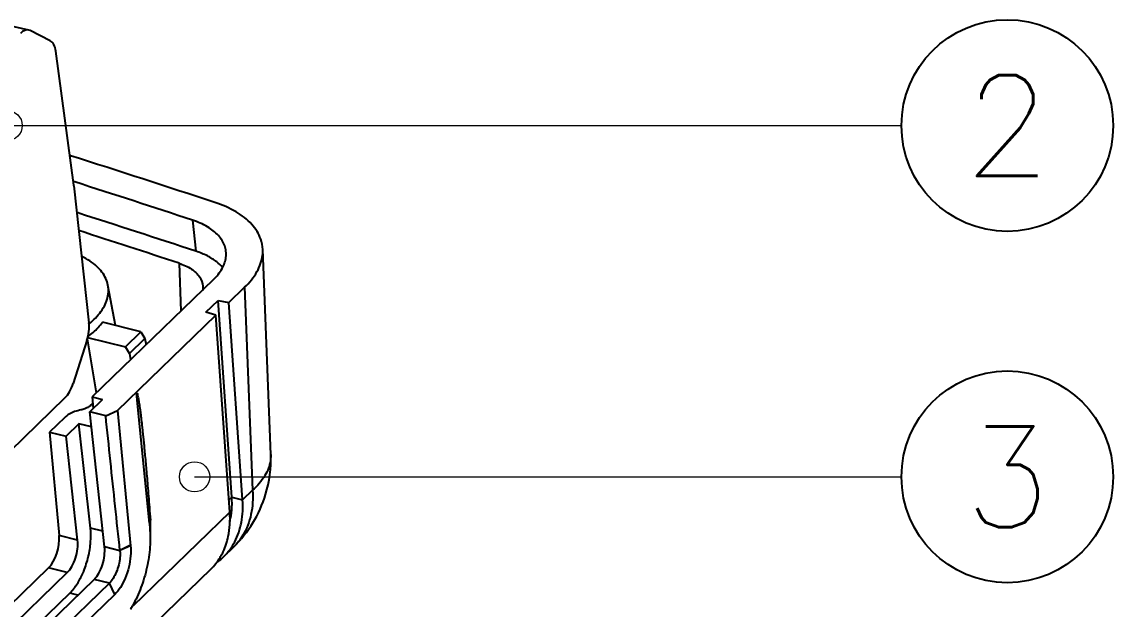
# Model space of a CAD drawing. Header units: millimetres. Extents: x 3559 to 4719, y 1270 to 1649.
# Drawn here: x 4502.55 to 4540.44, y 1339.8 to 1360.2 of the extents above; entities that cross this region are included whole.
import ezdxf
from ezdxf.enums import TextEntityAlignment as Align

# ---------------------------------------------------------------- set-up
doc = ezdxf.new("R2010")
doc.units = ezdxf.units.MM
doc.layers.get('0').update_dxf_attribs({"linetype": 'CONTINUOUS'})
doc.styles.add('longtou', font='romand.shx', dxfattribs={"width": 0.800000011920929, "bigfont": 'fangsong.shx'})
doc.styles.add('TXT', font='txt.shx', dxfattribs={"bigfont": 'gbcbig.shx'})
doc.dimstyles.new('YanXiu', dxfattribs={"dimtxt": 2.5, "dimasz": 2.2, "dimexe": 1, "dimexo": 0, "dimgap": 0.66, "dimtad": 0, "dimzin": 0, "dimdsep": 46, "dimtxsty": 'longtou', "dimblk": 'CLOSEDBLANK', "dimcen": 0, "dimclrd": 3, "dimclre": 3, "dimclrt": 7, "dimadec": 0, "dimazin": 0, "dimtfac": 1, "dimtdec": 4, "dimtofl": 0, "dimtmove": 0, "dimatfit": 3, "dimldrblk": 'CLOSEDBLANK', "dimfxl": 0, "dimtolj": 1, "dimtzin": 0, "dimlwd": 0, "dimlwe": 0, "dimarcsym": 0})

# ---------------------------------------------------------------- blocks, each defined once
blk = doc.blocks.new('_ClosedBlank')
at = {"color": 0, "linetype": 'ByBlock', "lineweight": -2}
for p, q in [((-1, 0.1666666666666667), (0, 0)), ((-1, 0.1666666666666667), (-1, -0.1666666666666667)), ((0, 0), (-1, -0.1666666666666667))]:
    blk.add_line(p, q, dxfattribs=at)
blk = doc.blocks.new('*U86')
at = {"color": 7, "linetype": 'Continuous'}
for p, q in [((80.34525003199997, 105.4897288968186), (79.32710517420037, 105.7211236193186)), ((80.4017027173004, 105.4692559417185), (80.34483200290015, 105.4897086733185)), ((81.22148961220046, 105.0523359738186), (80.4017027173004, 105.4692559417185)), ((82.18359191730087, 99.15202950591856), (81.44869958570052, 104.6213446109186)), ((82.2261789378008, 99.2855669003186), (82.17741839680093, 99.30124236391862)), ((82.18715563800015, 99.12283038781857), (82.80153877540033, 93.5369428633187)), ((87.03753350530042, 97.7214334395187), (87.17497733439995, 96.45379115131868)), ((90.22738657420086, 88.15645838701857), (89.90296233270055, 96.52347130061867)), ((86.48322883319997, 95.9649905956187), (86.55861496360012, 94.01267509641866)), ((87.88710500780053, 95.29775328721871), (82.93071393460013, 90.5032767912187)), ((83.88478855590074, 93.42254904461856), (83.58022716970027, 95.06287543981853)), ((88.51404380409986, 94.35583690971862), (89.16301193190066, 94.98360465221867)), ((89.16301193190066, 94.98360465221867), (89.4845860155001, 86.69007958361863)), ((87.5814062008003, 93.96932024921853), (88.0765188990008, 94.44825868641851)), ((88.0765188990008, 94.44825868641851), (88.51404380409986, 94.35583690971862)), ((88.63874811290043, 86.41059326231857), (88.0765188990008, 94.44825868641851)), ((89.07778422790034, 86.29656713061854), (88.51404380409986, 94.35583690971862)), ((83.96298836110054, 89.95345460531871), (87.99154827550046, 93.85041018001857)), ((87.99154827550046, 93.85041018001857), (87.5814062008003, 93.96932024921853)), ((88.55528869930095, 85.7911404009185), (87.99154827550046, 93.85041018001857)), ((84.92144707490024, 93.16409971991857), (83.3570593678005, 93.55411720301868)), ((84.2898926912003, 92.55317685211867), (84.92144707490024, 93.16409971991857)), ((84.92144707490024, 93.16409971991857), (85.09158103000027, 92.89147056751858)), ((82.71640834020036, 92.80381457741873), (82.1607753099006, 91.05640667871853)), ((82.73575270830042, 92.88140652921857), (83.10259762520036, 90.6695454133187)), ((82.74965598910057, 92.9371732484185), (84.2898926912003, 92.55317685211867)), ((84.45742078980038, 92.2780269708187), (85.09158103000027, 92.89147056751858)), ((85.09158103000027, 92.89147056751858), (85.13705897150066, 92.63754530731853)), ((84.45742078980038, 92.2780269708187), (84.2898926912003, 92.55317685211867)), ((84.45742078980038, 92.2780269708187), (84.5001528083003, 92.02144549101854)), ((82.93071393460013, 90.5032767912187), (83.35687082090044, 90.39703162231854)), ((82.93071393460013, 90.5032767912187), (82.97491665050075, 90.02755506861854)), ((84.72595122190069, 90.6914931196186), (84.7785363847006, 90.64973599451855)), ((84.72595122190069, 90.6914931196186), (84.77152854740052, 90.24233195481861)), ((81.8238857608003, 90.46232615271856), (46.85892227800014, 56.63959240831855)), ((82.83429570160024, 89.89152790201865), (83.35687082090044, 90.39703162231854)), ((82.87313270430059, 90.15527082481867), (82.95563427690013, 90.23507724941851)), ((84.77152854740052, 90.24233195481861), (84.93652795280013, 88.61627504261855)), ((81.81879397000012, 89.66881634791866), (81.19612503770077, 89.06648866301862)), ((83.4872250340004, 89.72874609681867), (82.83429570160024, 89.89152790201865)), ((83.44037718470008, 84.38111788401852), (82.83429570160024, 89.89152790201865)), ((83.4872250340004, 89.72874609681867), (83.96298836110054, 89.95345460531871)), ((83.96298836110054, 89.95345460531871), (84.50091971290021, 84.42599774221867)), ((82.39590438240066, 89.40315860491864), (81.87332926310046, 88.89765488451872)), ((82.90188530019987, 89.27701250751852), (82.39590438240066, 89.40315860491864)), ((82.86411840020082, 85.14622074171871), (82.39590438240066, 89.40315860491864)), ((81.19612503770077, 89.06648866301862), (81.87332926310046, 88.89765488451872)), ((81.19612503770077, 89.06648866301862), (81.58857919640013, 84.84278962131862)), ((82.33992031839989, 84.65547277391852), (81.87332926310046, 88.89765488451872)), ((84.93652795280013, 88.61627504261855), (85.25571263019992, 85.47073370271869)), ((89.4845860155001, 86.69007958361863), (89.07778422790034, 86.29656713061854)), ((88.51999381190035, 86.29571840751873), (88.63874811290043, 86.41059326231857)), ((88.63874811290043, 86.41059326231857), (89.07778422790034, 86.29656713061854)), ((88.55528869930095, 85.7911404009185), (84.59983499490045, 81.96490281451861)), ((83.3700993179009, 85.02007464431858), (82.86411840020082, 85.14622074171871)), ((85.25571263019992, 85.47073370271869), (85.2741246678006, 85.2892844369187)), ((85.2741246678006, 85.2892844369187), (85.28813579820053, 85.1512057846187)), ((82.33992031839989, 84.65547277391852), (81.58857919640013, 84.84278962131862)), ((84.06946547300049, 84.22427988931872), (83.44037718470008, 84.38111788401852)), ((84.50091971290021, 84.42599774221867), (84.06902483630074, 84.22826554841868)), ((88.70748563750021, 84.36903582591867), (88.30068384469996, 83.97552336791864)), ((87.77818831610057, 83.47009663831864), (42.58232509370009, 39.75068452221853)), ((47.36898169860069, 50.83962020071863), (81.15197699530017, 83.51899810361851)), ((81.9178360486003, 83.32806179101863), (81.15197699530017, 83.51899810361851)), ((47.47680629320075, 50.01214599201853), (81.9178360486003, 83.32806179101863)), ((47.6440288015001, 48.83504349231862), (83.01829291490048, 83.05370690101859)), ((83.63645666259981, 82.89959250351853), (83.01829291490048, 83.05370690101859)), ((47.58507845280019, 49.18144014451855), (82.01994986059981, 82.49139877581865)), ((83.63645666259981, 82.89959250351853), (48.22580077720067, 48.64572616321857)), ((82.35153562699998, 82.4087311317187), (82.01994986059981, 82.49139877581865)), ((83.8569187642006, 82.43763602991862), (83.63645666259981, 82.89959250351853)), ((83.8569187642006, 82.43763602991862), (48.44626287880055, 48.18376968961866))]:
    blk.add_line(p, q, dxfattribs=at)
for centre, radius, start, end in [((-156.2844411640999, -644.6118945010813), 782.1658370509, 71.80488978268231, 72.25909222327574), ((-156.3144795189992, -642.6597589959814), 779.3487745268, 71.80509390691542, 72.17703536378636), ((-156.1818477081997, -643.9420917483814), 779.3642330192, 71.80509506030647, 72.1803764165758), ((-156.2482125225997, -642.7152094540813), 777.5390604774001, 71.80939786147765, 72.12638217259808), ((85.23155189380032, 87.96274991211862), 4.9995886958, 343.186605991497, 2.220474013099077), ((85.23266968260032, 87.96193369411867), 4.9982710635, 314.0393974246795, 343.1918560832021), ((85.87968632330012, 86.09750953331854), 2.7635035531, 345.2644844840043, 349.6335469349007), ((85.71547965350055, 86.12764276491862), 2.9304521493, 349.6317190624953, 353.3118750058077), ((80.66614603110065, 85.15255997851864), 4.6572603093, 359.941197054397, 3.987968699402511), ((80.08646825600044, 85.14941790361854), 5.2369358877, 358.1147935368965, 359.9820824708986), ((79.69670410350045, 85.1620547959185), 5.6269047984, 356.3366271563021, 358.1167492526055), ((86.08868056820029, 85.20974790431865), 2.424730614, 314.1732111922977, 328.745297331893), ((86.68052204530068, 85.64916790141865), 2.3293691698, 306.3880106705191, 314.0697492665874), ((86.07000664860061, 85.22137773371855), 2.4467284479, 328.7393693930002, 330.4232246549749), ((85.9922459993004, 85.26467097621867), 2.5357256914, 330.4397172942, 334.7820803122836), ((80.69947707680058, 84.15863037691861), 4.4586636622, 328.600064134177, 330.7071525964769)]:
    blk.add_arc(centre, radius, start, end, dxfattribs=at)
for centre, major_axis, ratio, start_param, end_param in [((80.10832415700042, 104.5180743705187), (0.2418870957, 0.9704740243000001), 0.4886897708, 0.0112545718, 0.6645451565), ((80.92800032110063, 104.1012107171186), (0.2420318217000001, 0.9704094137), 0.4887168203, -0.8884754999, -0.1119286003), ((81.66287820060006, 98.63200317031851), (0.2420116589000001, 0.9703330953000006), 0.488781531, -0.9234431272, -0.8885418590999999), ((82.27724925570055, 93.04622549651867), (0.2419631111, 0.9702974631), 0.4888392501, -1.7001037665, -0.9235568668999998), ((81.7216912761005, 91.29905362461864), (0.2418206645, 0.9703658614), 0.4888080528, -2.4769714112, -1.7004245115), ((81.0646389880003, 84.35197736321857), (0.2569976355, 0.9665085301999999), 0.4792815046, -2.4694510211, -0.9161079868)]:
    blk.add_ellipse(centre, major_axis=major_axis, ratio=ratio, start_param=start_param, end_param=end_param, dxfattribs=at)
for points, start_tangent, end_tangent in [([(89.90204243230073, 96.52343882331866), (89.82107985380026, 96.95108973531865), (89.45657106150065, 97.54801420921854), (88.81153744709991, 98.06173699691863), (87.94984817340082, 98.44463670041864)], (-0.04172731678011915, 0.9991290362282199), (-0.949995615482272, 0.3122632392140637)), ([(88.40081792780074, 96.43832863821854), (88.39961501640028, 96.4496398455185), (88.34793107210044, 96.67495033251862), (88.09214284660084, 97.09396041811851), (87.64617984059987, 97.45015044411866), (87.03753350609986, 97.72143344011852)], (-0.1001189233001334, 0.994975477686371), (-0.9499977101161914, 0.312256866656272)), ([(88.02206736140033, 96.01709336281851), (87.64163530350015, 96.26080137341864), (87.17497733439995, 96.45379115131868)], (-0.7813659505716365, 0.6240731137353084), (-0.9499913073440077, 0.3122763455191944)), ([(87.88710500780053, 95.29775328721871), (88.2423320227008, 95.74911617101861), (88.3991213825002, 96.21778956391859), (88.40081792780074, 96.43832863821854)], (0.7187493085115462, 0.6952693230066852), (-0.1001189233025579, 0.9949754776861269)), ([(89.16301193190066, 94.98360465221867), (89.66696201100058, 95.62205946651852), (89.89459975270074, 96.29949816111866), (89.90204243230073, 96.52343882331866)], (0.7187493084880714, 0.6952693230309528), (-0.04172731679368434, 0.9991290362276535)), ([(83.57909747080066, 95.06265398321852), (83.49275746710009, 95.33970405781861), (83.12362660940016, 95.83582403861851), (82.51577289690067, 96.24139087351864), (82.50422610360056, 96.24701916791855)], (-0.1831129115270734, 0.9830918887022099), (-0.8997301796082413, 0.436446564772965)), ([(86.48322883319997, 95.9649905956187), (86.99214517260043, 95.72453756171853), (87.32609290690016, 95.40252073671854), (87.45900520970008, 95.02344848221856), (87.4600220828006, 95.0043375193186)], (0.9500217224473592, -0.3121838030362132), (0.03901055417182588, -0.9992387986178314)), ([(88.25492713720087, 95.7930125190187), (88.02206736140033, 96.01709336281851)], (-0.6454907032141723, 0.7637681271590699), (-0.781365950541947, 0.6240731137724806)), ([(82.82803635470009, 93.50329613521853), (83.00665956840021, 93.66289004191867), (83.43221087140046, 94.21491065361852), (83.5980098123, 94.7868406877185), (83.57909747080066, 95.06265398321852)], (0.7702823887596674, 0.6377029414756535), (-0.1831129115371307, 0.9830918887003366)), ([(87.4600220828006, 95.0043375193186), (87.4493093687006, 94.84933394571863)], (0.03901055446333179, -0.9992387986064509), (-0.1700674907103183, -0.9854324170654708)), ([(82.75845298520017, 92.96742785341871), (82.96998653260016, 93.13793628931853), (83.18121410189997, 93.34226350841868), (83.3570593678005, 93.55411720301868)], (0.8023021986752361, 0.5969180697557095), (0.5911965283772372, 0.8065275350753394)), ([(84.77930110890065, 90.64809456061857), (84.77983002400015, 90.64696523731868), (84.78815107530045, 90.55230391211853), (84.81332079090043, 90.47638452721867), (84.82782033280091, 90.38575664551854), (84.84548738140074, 90.2875399504187), (84.86247547680068, 90.1767835658186), (84.8803105515999, 90.05452117581854), (84.89862815740071, 89.91951509431851), (84.91769957470024, 89.77103859461863), (84.9375639494001, 89.60807558791862), (84.95832970340052, 89.42954948141869), (84.98007862919985, 89.23425564871854), (85.00289989420071, 89.02087374431858), (85.02688100180058, 88.7879552638185), (85.05211194640015, 88.53391552071866), (85.07868481380046, 88.25702284561862)], (0.4326944839624047, -0.9015406166937284), (0.09398096730807788, -0.9955739941279294)), ([(82.75281174039992, 90.0685558055186), (82.63353977030056, 90.01521173191873), (82.4781330452006, 89.97307553301857)], (-0.8758851909473088, -0.4825195667319579), (-0.9823010724667566, -0.1873088439734228)), ([(82.87313270430059, 90.15527082481867), (82.76821035949979, 90.07728828181871), (82.75281174039992, 90.0685558055186)], (-0.718749710618319, -0.6952689073200977), (-0.8758851909981927, -0.4825195666395918)), ([(82.4781330452006, 89.97307553301857), (82.21955402370077, 89.90300609701853), (81.99326419310091, 89.79863497351857), (81.81879397000012, 89.66881634791866)], (-0.9823010666847528, -0.1873088742958994), (-0.7187492486259273, -0.6952693849146998)), ([(84.06946547300049, 84.22427988931872), (83.87667541020073, 86.04272930051866), (83.68277007190045, 87.8762156487187), (83.4872250340004, 89.72874609681867)], (-0.1055817927276984, 0.9944106219487024), (-0.1048883209465405, 0.9944840069749817)), ([(85.07868481380046, 88.25702284561862), (85.10669559500093, 87.95537463781852), (85.13624908720067, 87.6268281856187), (85.16745919030018, 87.26897283201856), (85.20044366850016, 86.8791633159185), (85.23532436370078, 86.45449140661867), (85.27222809190062, 85.99174114071866), (85.31212960490029, 85.47645845151851)], (0.09398096728829461, -0.9955739941297969), (0.07604273056256065, -0.9971045597772533)), ([(90.21448616480029, 87.90327534741868), (89.99385199050084, 87.29301514241865), (89.48458602070059, 86.69007958861857)], (-0.138160375194565, -0.9904098700669824), (-0.7477978117953337, -0.6639265265630759)), ([(90.22647228290043, 88.15641989621872), (90.21864767000079, 87.93595497071851), (90.21448616480029, 87.90327534741868)], (0.04206178098931175, -0.9991150116878472), (-0.1381603753005123, -0.9904098700522029)), ([(89.48458602070059, 86.69007958861857), (89.42230608610043, 85.70317167141866), (89.09307970540067, 84.8543921167186), (88.70728801120003, 84.36928330571868)], (0.06977881556384014, -0.9975624877161869), (-0.717797393570456, -0.6962520389797505)), ([(88.30067644610062, 83.9755310093185), (88.75624270160006, 84.58461071421857), (89.02994364970073, 85.3818517235186), (89.07778422790034, 86.29656713061854)], (0.7184316193800858, 0.6955975907627251), (-0.0697788155722491, 0.9975624877155989)), ([(88.62598951670043, 85.78634797161862), (88.63874811290043, 86.41059326231857)], (0.1167906570840628, 0.9931565548380944), (-0.06977881557489786, 0.9975624877154136)), ([(88.49288276040079, 84.80363938011851), (88.55528869930095, 85.7911404009185)], (0.2083165392174209, 0.9780614599750248), (-0.0697788156148072, 0.9975624877126219)), ([(82.54806427550011, 83.29336120691869), (82.59009366559985, 83.39258437091871), (82.77642511540034, 83.97857790291869), (82.87077783730001, 84.58239333981851), (82.86411840020082, 85.14622074171871)], (0.403578889803184, 0.9149448506359438), (-0.1093291403295729, 0.9940056031405441)), ([(85.28813579820053, 85.1512057846187), (85.29427368050074, 84.37329731591853), (85.17130208550043, 83.5397745016187), (84.92926766849996, 82.71864448331871), (84.58801301430049, 81.9771240360185)], (0.09760749365806139, -0.9952249882221567), (-0.4894979184737592, -0.8720044654758697)), ([(85.2564133261003, 85.40821844601851), (85.31220229080009, 85.4750653698186)], (0.5235302335433971, 0.8520070977204334), (0.7293472251090832, 0.6841437167917868)), ([(88.28630141870053, 84.1842939517187), (88.49288276040079, 84.80363938011851)], (0.4263635431616148, 0.9045518940683689), (0.2083165392642038, 0.9780614599650604)), ([(81.9178360486003, 83.32806179101863), (82.10807491510059, 83.58173842981864), (82.25477691550077, 83.92223281201859), (82.33609533560048, 84.29883885771869), (82.33992031839989, 84.65547277391852)], (0.7187493084784887, 0.6952693230408591), (-0.1093291403613607, 0.9940056031370478)), ([(83.01829291490048, 83.05370690101859), (83.20853178139987, 83.3073835398186), (83.35523378170001, 83.6478779221186), (83.43655220190067, 84.02448396771865), (83.44037718470008, 84.38111788401852)], (0.7187493084784887, 0.6952693230408591), (-0.1093291403613607, 0.9940056031370478)), ([(84.50091971290021, 84.42599774221867), (84.50281391820045, 84.00781495871865), (84.42861515660024, 83.55134536771857), (84.28423748090063, 83.10738036361863), (84.08555544550018, 82.72286642511858), (83.8569187642006, 82.43763602991862)], (0.1007342106285186, -0.9949133725149388), (-0.717367219933518, -0.6966952502815384)), ([(84.4985522889001, 84.44932853071873), (84.28396497240101, 84.33836790871851), (84.06902483630074, 84.22826554841868)], (-0.8795964818741226, -0.4757205367383949), (-0.8991902004164241, -0.4375579772728083)), ([(84.0694283306002, 84.22428914931857), (84.06960507270014, 83.94564258181867), (84.01902491410056, 83.6414975221187), (83.92197171860062, 83.34572306751852), (83.7890089227003, 83.0896185011186), (83.63645666259981, 82.89959250351853)], (0.09687154089155714, -0.9952968926733848), (-0.7193812612632736, -0.6946154338504592)), ([(82.01995233070011, 82.49140116521858), (82.32962306150057, 82.88051639541868), (82.54806427550011, 83.29336120691869)], (0.7187493084794448, 0.6952693230398705), (0.4035788898108155, 0.9149448506325777))]:
    blk.add_spline(points, degree=3, dxfattribs=dict(at, start_tangent=start_tangent, end_tangent=end_tangent))

msp = doc.modelspace()

# ---------------------------------------------------------------- linework, layer by layer
at = {"color": 4}
for centre in [(4536.768900112906, 1356.594537424672), (4536.768900112906, 1344.398972616242)]:
    msp.add_circle(centre, 3.675, dxfattribs=at)

# ---------------------------------------------------------------- block references
at = {"xscale": 0.85, "yscale": 0.85, "zscale": 0.85}
msp.add_blockref('*U86', (4434.501572890672, 1270.244159797749), dxfattribs=at)

# ---------------------------------------------------------------- texts
at = {"color": 6, "style": 'TXT'}
for s, p in [('2', (4536.768900112906, 1356.594537424672)), ('3', (4536.768900112906, 1344.398972616242))]:
    msp.add_text(s, height=3.5, dxfattribs=at).set_placement(p, align=Align.MIDDLE)

# ---------------------------------------------------------------- leaders
at = {"color": 4}
for points in [[(4502.042892473441, 1356.594537424672), (4533.093900112905, 1356.594537424672)], [(4508.552046940116, 1344.398972616242), (4533.093900112905, 1344.398972616242)]]:
    msp.add_leader(points, dimstyle='YanXiu', override={"dimscale": 1, "dimasz": 2.1, "dimldrblk": 'Small'}, dxfattribs=at)

doc.saveas('drawing.dxf')
